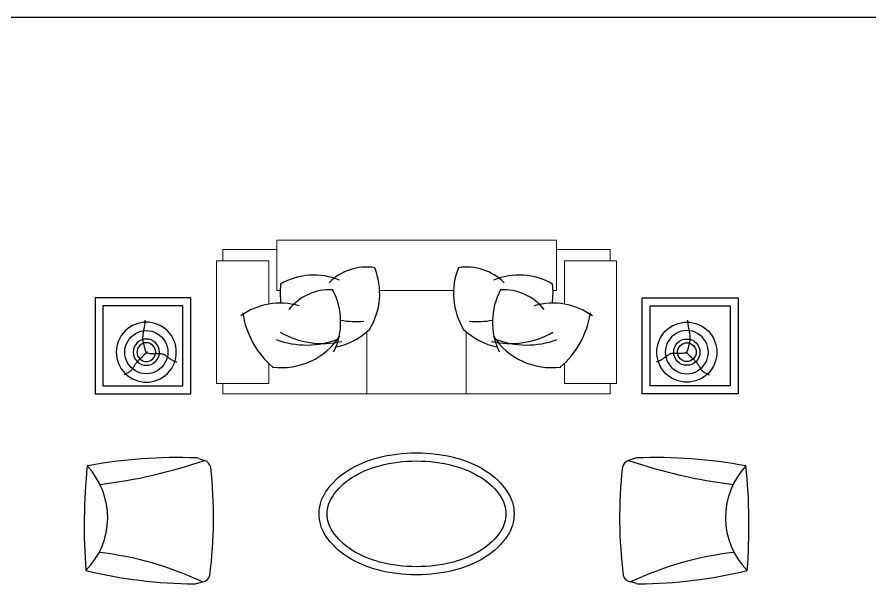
# Model space of a CAD drawing. Header units: millimetres. Extents: x -30782 to 40110, y 35885 to 73818.
# Drawn here: x 17106 to 22438, y 55255 to 58796 of the extents above; entities that cross this region are included whole.
import ezdxf

# ---------------------------------------------------------------- set-up
doc = ezdxf.new("R2010")
doc.units = ezdxf.units.MM
doc.set_wipeout_variables(frame=1)
doc.layers.add('www.cad-blocks.net', color=7, linetype='Continuous')

# ---------------------------------------------------------------- blocks, each defined once
blk = doc.blocks.new('A$C124B5BAD')
at = {"linetype": 'ByBlock'}
for p, q in [((702.3, 2145.3), (739.6, 2134.7)), ((3452.9, 2145.3), (3415.7, 2134.7)), ((715.5, 1363.7), (752.2, 1376.1)), ((3439.8, 1363.7), (3403.1, 1376.1))]:
    blk.add_line(p, q, dxfattribs=at)
for points in [[(1468, 1709.9, -0.147373), (1508.8, 1845.2, -0.107136), (1646.6, 1979.3, -0.076468), (1834, 2059.9, -0.063415), (2077.6, 2090.9, -0.063415), (2321.3, 2059.9, -0.076468), (2508.7, 1979.3, -0.107136), (2646.5, 1845.2, -0.147373), (2687.2, 1709.9, -0.147373), (2646.5, 1574.7, -0.107136), (2508.7, 1440.5, -0.076468), (2321.3, 1359.9, -0.063415), (2077.6, 1328.9, -0.063415), (1834, 1359.9, -0.076468), (1646.6, 1440.5, -0.107136), (1508.8, 1574.7, -0.147373)], [(1518.8, 1709.9, -0.147373), (1551.1, 1817.1, -0.107136), (1673.5, 1936.3, -0.076468), (1846.8, 2010.7, -0.063415), (2077.6, 2040.1, -0.063415), (2308.5, 2010.7, -0.076468), (2481.8, 1936.3, -0.107136), (2604.2, 1817.1, -0.147373), (2636.4, 1709.9, -0.147373), (2604.2, 1602.8, -0.107136), (2481.8, 1483.6, -0.076468), (2308.5, 1409.1, -0.063415), (2077.6, 1379.7, -0.063415), (1846.8, 1409.1, -0.076468), (1673.5, 1483.6, -0.107136), (1551.1, 1602.8, -0.147373)]]:
    blk.add_lwpolyline(points, format="xyb", close=True, dxfattribs=at)
for centre, radius, start, end in [((720.1, -903.7), 3051.5, 90.5802, 103.4485), ((689.9, 2112.1), 35.5, 69.4125, 91.0474), ((735.1, 2083.9), 51, 10.7117, 84.8844), ((3420.2, 2083.9), 51, 95.1156, 169.2883), ((3465.4, 2112.1), 35.5, 88.9526, 110.5875), ((3435.2, -903.7), 3051.5, 76.5515, 89.4198), ((-2127.2, 1722.7), 2935.8, 0.7067, 7.2524), ((6282.4, 1722.7), 2935.8, 172.7476, 179.2933), ((-2123.6, 1737.2), 2932.2, 353.7748, 0.4254), ((6278.9, 1737.2), 2932.2, 179.5746, 186.2252), ((-283, -1637.7), 3186.6, 71.0432, 83.1228), ((4438.3, -1637.7), 3186.6, 96.8772, 108.9568), ((581.3, 4409.7), 3051.5, 259.3696, 272.2753), ((734.7, 1431.2), 57.8, 287.6115, 348.0706), ((3420.6, 1431.2), 57.8, 191.9294, 252.3885), ((3573.9, 4409.7), 3051.5, 267.7247, 280.6304), ((701.4, 1396.2), 35.5, 271.808, 293.443), ((3453.9, 1396.2), 35.5, 246.557, 268.192)]:
    blk.add_arc(centre, radius, start, end, dxfattribs=at)
for centre, radius, start, end in [((-149.9, 4030.8), 2094.4, 276.6734, 295.1336), ((4305.2, 4030.8), 2094.4, 244.8664, 263.3266), ((3706.3, 1782.5), 3706.6, 175.6427, 185.7585), ((-322.9, 1733.2), 469.7, 316.6163, 44.7849), ((4478.2, 1733.2), 469.7, 135.2151, 223.3837), ((449, 1782.5), 3706.6, 354.2415, 4.3573)]:
    blk.add_arc(centre, radius, start, end)
for points in [[(667.3, 960.7), (667.3, 360.7), (67.3, 360.7), (67.3, 960.7)], [(2077.6, 960.7), (867.3, 960.7), (867.3, 896.4), (827.6, 896.4), (827.6, 128.8), (867.3, 128.8), (867.3, 58.6), (1203.3, 58.6), (1203.3, 0), (2077.6, 0), (2951.9, 0), (2951.9, 58.6), (3288, 58.6), (3288, 128.8), (3327.6, 128.8), (3327.6, 896.4), (3288, 896.4), (3288, 960.7)], [(3488, 960.7), (3488, 360.7), (4088, 360.7), (4088, 960.7)]]:
    blk.add_wipeout(points)
at = {"lineweight": 0}
for p, q in [((867.3, 960.7), (867.3, 896.4)), ((867.3, 960.7), (2077.6, 960.7)), ((1767.3, 572.4), (1767.3, 960.7)), ((3288, 960.7), (2077.6, 960.7)), ((2388, 572.4), (2388, 960.7)), ((3288, 960.7), (3288, 896.4)), ((1767.3, 572.4), (1767.3, 940)), ((2388, 572.4), (2388, 940)), ((827.6, 512.6), (827.6, 896.4)), ((827.6, 896.4), (1153.8, 896.4)), ((1153.8, 896.4), (1153.8, 770)), ((3001.5, 896.4), (3001.5, 770)), ((3327.6, 896.4), (3001.5, 896.4)), ((3327.6, 512.6), (3327.6, 896.4)), ((827.6, 128.8), (827.6, 512.6)), ((3327.6, 128.8), (3327.6, 512.6)), ((1153.8, 399.9), (1153.8, 128.8)), ((3001.5, 399.9), (3001.5, 128.8)), ((1203.3, 315.3), (1203.3, 0)), ((1224.8, 315.3), (1203.3, 315.3)), ((2077.6, 315.3), (1846.7, 315.3)), ((2077.6, 315.3), (2308.6, 315.3)), ((2930.5, 315.3), (2951.9, 315.3)), ((2951.9, 315.3), (2951.9, 0)), ((1153.8, 128.8), (827.6, 128.8)), ((867.3, 128.8), (867.3, 58.6)), ((3001.5, 128.8), (3327.6, 128.8)), ((3288, 128.8), (3288, 58.6)), ((867.3, 58.6), (1203.3, 58.6)), ((3288, 58.6), (2951.9, 58.6)), ((1203.3, 0), (2077.6, 0)), ((2951.9, 0), (2077.6, 0))]:
    blk.add_line(p, q, dxfattribs=at)
for points in [[(667.3, 960.7), (667.3, 360.7), (67.3, 360.7), (67.3, 960.7)], [(3488, 960.7), (3488, 360.7), (4088, 360.7), (4088, 960.7)], [(617.3, 910.7), (617.3, 410.7), (117.3, 410.7), (117.3, 910.7)], [(3538, 910.7), (3538, 410.7), (4038, 410.7), (4038, 910.7)]]:
    blk.add_lwpolyline(points, close=True)
at = {"linetype": 'ByBlock'}
for points in [[(394.6, 698.2), (387.8, 704.1), (382, 709.3), (377, 714.1), (372.6, 718.4), (368.8, 722.3), (365.4, 725.9), (362.3, 729.2), (359.3, 732.3), (356.4, 735.2), (353.5, 738.1), (350.7, 740.8), (347.9, 743.4), (345.3, 745.9), (342.6, 748.4), (340.1, 750.8), (337.6, 753.2), (335.3, 755.6), (333, 758.1), (330.8, 760.5), (328.6, 763), (326.5, 765.5), (324.5, 768), (322.5, 770.6), (320.5, 773.3), (318.6, 776), (316.7, 778.8), (314.8, 781.7), (312.9, 784.6), (311.1, 787.5), (309.2, 790.5), (307.5, 793.5), (305.7, 796.6), (303.9, 799.6), (302.1, 802.7), (300.2, 805.8), (298.1, 808.8), (295.8, 811.8), (293.2, 814.8), (290.2, 817.6), (286.9, 820.3), (283, 823), (278.7, 825.6), (274.1, 828.1), (269.1, 830.6), (264, 833.1), (258.6, 835.7), (253.2, 838.4), (247.7, 841.2)], [(394.6, 698.2), (387.8, 704.1), (382, 709.3), (377, 714.1), (372.6, 718.4), (368.8, 722.3), (365.4, 725.9), (362.3, 729.2), (359.3, 732.3), (356.4, 735.2), (353.5, 738.1), (350.7, 740.8), (347.9, 743.4), (345.3, 745.9), (342.6, 748.4), (340.1, 750.8), (337.6, 753.2), (335.3, 755.6), (333, 758.1), (330.8, 760.5), (328.6, 763), (326.5, 765.5), (324.5, 768), (322.5, 770.6), (320.5, 773.3), (318.6, 776), (316.7, 778.8), (314.8, 781.7), (312.9, 784.6), (311.1, 787.5), (309.2, 790.5), (307.5, 793.5), (305.7, 796.6), (303.9, 799.6), (302.1, 802.7), (300.2, 805.8), (298.1, 808.8), (295.8, 811.8), (293.2, 814.8), (290.2, 817.6), (286.9, 820.3), (283, 823), (278.7, 825.6), (274.1, 828.1), (269.1, 830.6), (264, 833.1), (258.6, 835.7), (253.2, 838.4), (247.7, 841.2)], [(3760.7, 698.2), (3767.4, 704.1), (3773.3, 709.3), (3778.3, 714.1), (3782.7, 718.4), (3786.5, 722.3), (3789.9, 725.9), (3793, 729.2), (3796, 732.3), (3798.9, 735.2), (3801.8, 738.1), (3804.6, 740.8), (3807.3, 743.4), (3810, 745.9), (3812.7, 748.4), (3815.2, 750.8), (3817.7, 753.2), (3820, 755.6), (3822.3, 758.1), (3824.5, 760.5), (3826.7, 763), (3828.8, 765.5), (3830.8, 768), (3832.8, 770.6), (3834.8, 773.3), (3836.7, 776), (3838.6, 778.8), (3840.5, 781.7), (3842.4, 784.6), (3844.2, 787.5), (3846, 790.5), (3847.8, 793.5), (3849.6, 796.6), (3851.4, 799.6), (3853.2, 802.7), (3855.1, 805.8), (3857.2, 808.8), (3859.5, 811.8), (3862.1, 814.8), (3865, 817.6), (3868.4, 820.3), (3872.3, 823), (3876.6, 825.6), (3881.2, 828.1), (3886.1, 830.6), (3891.3, 833.1), (3896.7, 835.7), (3902.1, 838.4), (3907.6, 841.2)], [(3760.7, 698.2), (3767.4, 704.1), (3773.3, 709.3), (3778.3, 714.1), (3782.7, 718.4), (3786.5, 722.3), (3789.9, 725.9), (3793, 729.2), (3796, 732.3), (3798.9, 735.2), (3801.8, 738.1), (3804.6, 740.8), (3807.3, 743.4), (3810, 745.9), (3812.7, 748.4), (3815.2, 750.8), (3817.7, 753.2), (3820, 755.6), (3822.3, 758.1), (3824.5, 760.5), (3826.7, 763), (3828.8, 765.5), (3830.8, 768), (3832.8, 770.6), (3834.8, 773.3), (3836.7, 776), (3838.6, 778.8), (3840.5, 781.7), (3842.4, 784.6), (3844.2, 787.5), (3846, 790.5), (3847.8, 793.5), (3849.6, 796.6), (3851.4, 799.6), (3853.2, 802.7), (3855.1, 805.8), (3857.2, 808.8), (3859.5, 811.8), (3862.1, 814.8), (3865, 817.6), (3868.4, 820.3), (3872.3, 823), (3876.6, 825.6), (3881.2, 828.1), (3886.1, 830.6), (3891.3, 833.1), (3896.7, 835.7), (3902.1, 838.4), (3907.6, 841.2)], [(385.7, 701.2), (395.3, 704.1), (404, 706.2), (412, 707.7), (419.4, 708.5), (426.1, 709), (432.3, 709), (438.1, 708.8), (443.5, 708.5), (448.6, 708.2), (453.5, 707.9), (458.1, 707.6), (462.4, 707.4), (466.6, 707.3), (470.6, 707.4), (474.4, 707.6), (478.1, 707.9), (481.6, 708.5), (485.1, 709.3), (488.4, 710.2), (491.7, 711.3), (494.8, 712.6), (497.8, 714), (500.8, 715.5), (503.6, 717.1), (506.3, 718.8), (509, 720.6), (511.6, 722.5), (514.2, 724.4), (516.7, 726.3), (519.2, 728.3), (521.7, 730.2), (524.2, 732.2), (526.7, 734.2), (529.3, 736.1), (531.9, 738), (534.7, 739.9), (537.5, 741.9), (540.6, 743.8), (543.8, 745.8), (547.2, 747.8), (550.8, 749.9), (554.6, 751.9), (558.6, 753.9), (562.6, 755.7), (566.6, 757.3), (570.5, 758.7), (574.3, 759.7), (578, 760.3)], [(385.7, 701.2), (395.3, 704.1), (404, 706.2), (412, 707.7), (419.4, 708.5), (426.1, 709), (432.3, 709), (438.1, 708.8), (443.5, 708.5), (448.6, 708.2), (453.5, 707.9), (458.1, 707.6), (462.4, 707.4), (466.6, 707.3), (470.6, 707.4), (474.4, 707.6), (478.1, 707.9), (481.6, 708.5), (485.1, 709.3), (488.4, 710.2), (491.7, 711.3), (494.8, 712.6), (497.8, 714), (500.8, 715.5), (503.6, 717.1), (506.3, 718.8), (509, 720.6), (511.6, 722.5), (514.2, 724.4), (516.7, 726.3), (519.2, 728.3), (521.7, 730.2), (524.2, 732.2), (526.7, 734.2), (529.3, 736.1), (531.9, 738), (534.7, 739.9), (537.5, 741.9), (540.6, 743.8), (543.8, 745.8), (547.2, 747.8), (550.8, 749.9), (554.6, 751.9), (558.6, 753.9), (562.6, 755.7), (566.6, 757.3), (570.5, 758.7), (574.3, 759.7), (578, 760.3)], [(3769.6, 701.2), (3760, 704.1), (3751.3, 706.2), (3743.2, 707.7), (3735.9, 708.5), (3729.2, 709), (3723, 709), (3717.2, 708.8), (3711.8, 708.5), (3706.7, 708.2), (3701.8, 707.9), (3697.2, 707.6), (3692.9, 707.4), (3688.7, 707.3), (3684.7, 707.4), (3680.9, 707.6), (3677.2, 707.9), (3673.6, 708.5), (3670.2, 709.3), (3666.9, 710.2), (3663.6, 711.3), (3660.5, 712.6), (3657.5, 714), (3654.5, 715.5), (3651.7, 717.1), (3649, 718.8), (3646.3, 720.6), (3643.7, 722.5), (3641.1, 724.4), (3638.6, 726.3), (3636.1, 728.3), (3633.6, 730.2), (3631.1, 732.2), (3628.6, 734.2), (3626, 736.1), (3623.4, 738), (3620.6, 739.9), (3617.8, 741.9), (3614.7, 743.8), (3611.5, 745.8), (3608.1, 747.8), (3604.5, 749.9), (3600.6, 751.9), (3596.7, 753.9), (3592.7, 755.7), (3588.7, 757.3), (3584.8, 758.7), (3581, 759.7), (3577.3, 760.3)], [(3769.6, 701.2), (3760, 704.1), (3751.3, 706.2), (3743.2, 707.7), (3735.9, 708.5), (3729.2, 709), (3723, 709), (3717.2, 708.8), (3711.8, 708.5), (3706.7, 708.2), (3701.8, 707.9), (3697.2, 707.6), (3692.9, 707.4), (3688.7, 707.3), (3684.7, 707.4), (3680.9, 707.6), (3677.2, 707.9), (3673.6, 708.5), (3670.2, 709.3), (3666.9, 710.2), (3663.6, 711.3), (3660.5, 712.6), (3657.5, 714), (3654.5, 715.5), (3651.7, 717.1), (3649, 718.8), (3646.3, 720.6), (3643.7, 722.5), (3641.1, 724.4), (3638.6, 726.3), (3636.1, 728.3), (3633.6, 730.2), (3631.1, 732.2), (3628.6, 734.2), (3626, 736.1), (3623.4, 738), (3620.6, 739.9), (3617.8, 741.9), (3614.7, 743.8), (3611.5, 745.8), (3608.1, 747.8), (3604.5, 749.9), (3600.6, 751.9), (3596.7, 753.9), (3592.7, 755.7), (3588.7, 757.3), (3584.8, 758.7), (3581, 759.7), (3577.3, 760.3)], [(389.2, 709.1), (386.2, 700.3), (383.7, 692.5), (381.6, 685.4), (379.8, 679), (378.3, 673.2), (377, 667.9), (375.8, 663), (374.7, 658.5), (373.7, 654.2), (372.7, 650.1), (371.7, 646.2), (370.8, 642.4), (369.9, 638.7), (369.2, 635.1), (368.5, 631.5), (368, 627.9), (367.6, 624.3), (367.3, 620.6), (367.1, 616.9), (367.1, 613.1), (367.1, 609.3), (367.3, 605.4), (367.5, 601.5), (367.8, 597.5), (368.2, 593.5), (368.7, 589.4), (369.3, 585.1), (369.9, 580.7), (370.7, 576.2), (371.5, 571.5), (372.4, 566.5), (373.4, 561.2), (374.5, 555.7), (375.6, 549.8), (376.8, 543.3), (377.9, 536.4), (379, 528.7), (380, 520.3), (380.9, 511), (381.7, 500.8)], [(389.2, 709.1), (386.2, 700.3), (383.7, 692.5), (381.6, 685.4), (379.8, 679), (378.3, 673.2), (377, 667.9), (375.8, 663), (374.7, 658.5), (373.7, 654.2), (372.7, 650.1), (371.7, 646.2), (370.8, 642.4), (369.9, 638.7), (369.2, 635.1), (368.5, 631.5), (368, 627.9), (367.6, 624.3), (367.3, 620.6), (367.1, 616.9), (367.1, 613.1), (367.1, 609.3), (367.3, 605.4), (367.5, 601.5), (367.8, 597.5), (368.2, 593.5), (368.7, 589.4), (369.3, 585.1), (369.9, 580.7), (370.7, 576.2), (371.5, 571.5), (372.4, 566.5), (373.4, 561.2), (374.5, 555.7), (375.6, 549.8), (376.8, 543.3), (377.9, 536.4), (379, 528.7), (380, 520.3), (380.9, 511), (381.7, 500.8)], [(3766.1, 709.1), (3769.1, 700.3), (3771.6, 692.5), (3773.7, 685.4), (3775.4, 679), (3777, 673.2), (3778.3, 667.9), (3779.4, 663), (3780.5, 658.5), (3781.6, 654.2), (3782.6, 650.1), (3783.6, 646.2), (3784.5, 642.4), (3785.3, 638.7), (3786.1, 635.1), (3786.7, 631.5), (3787.3, 627.9), (3787.7, 624.3), (3788, 620.6), (3788.2, 616.9), (3788.2, 613.1), (3788.2, 609.3), (3788, 605.4), (3787.8, 601.5), (3787.5, 597.5), (3787.1, 593.5), (3786.6, 589.4), (3786, 585.1), (3785.3, 580.7), (3784.6, 576.2), (3783.8, 571.5), (3782.9, 566.5), (3781.9, 561.2), (3780.8, 555.7), (3779.7, 549.8), (3778.5, 543.3), (3777.4, 536.4), (3776.3, 528.7), (3775.3, 520.3), (3774.3, 511), (3773.6, 500.8)], [(3766.1, 709.1), (3769.1, 700.3), (3771.6, 692.5), (3773.7, 685.4), (3775.4, 679), (3777, 673.2), (3778.3, 667.9), (3779.4, 663), (3780.5, 658.5), (3781.6, 654.2), (3782.6, 650.1), (3783.6, 646.2), (3784.5, 642.4), (3785.3, 638.7), (3786.1, 635.1), (3786.7, 631.5), (3787.3, 627.9), (3787.7, 624.3), (3788, 620.6), (3788.2, 616.9), (3788.2, 613.1), (3788.2, 609.3), (3788, 605.4), (3787.8, 601.5), (3787.5, 597.5), (3787.1, 593.5), (3786.6, 589.4), (3786, 585.1), (3785.3, 580.7), (3784.6, 576.2), (3783.8, 571.5), (3782.9, 566.5), (3781.9, 561.2), (3780.8, 555.7), (3779.7, 549.8), (3778.5, 543.3), (3777.4, 536.4), (3776.3, 528.7), (3775.3, 520.3), (3774.3, 511), (3773.6, 500.8)]]:
    blk.add_lwpolyline(points, dxfattribs=at)
for centre, radius, start, end in [((1529.9, 377.1), 543.9, 130.0811, 171.9511), ((1232.6, 359.9), 436.6, 32.9981, 97.4172), ((2922.7, 359.9), 436.6, 82.5828, 147.0019), ((2625.4, 377.1), 543.9, 8.0489, 49.9189), ((1174.2, 512), 429, 332.0045, 25.5491), ((2981.1, 512), 429, 154.4509, 207.9955), ((1388.9, 111.4), 543.9, 68.5301, 110.4001), ((1492, 101.8), 543.9, 77.4988, 119.3688), ((1483.6, 240.5), 436.6, 46.5927, 78.0473), ((2671.6, 240.5), 436.6, 101.9527, 133.4073), ((2663.3, 101.8), 543.9, 60.6312, 102.5012), ((2766.4, 111.4), 543.9, 69.5999, 111.4699), ((1418, 333.1), 429, 338.0045, 31.5491), ((2737.2, 333.1), 429, 148.4509, 201.9955), ((1701.8, -34.8), 543.9, 85.0934, 100.4515), ((2453.5, -34.8), 543.9, 79.5485, 94.9066), ((1224, 812.6), 418.6, 234.0561, 286.4945), ((1535.4, 636.4), 326.3, 218.3394, 273.2262), ((2619.9, 636.4), 326.3, 266.7738, 321.6606), ((2931.2, 812.6), 418.6, 253.5055, 305.9439), ((1768.6, 327.1), 543.9, 172.9349, 185.5458), ((2386.7, 327.1), 543.9, 354.4542, 7.0651), ((1436.2, 637.2), 418.6, 240.0561, 292.4945), ((2719.1, 637.2), 418.6, 247.5055, 299.9439), ((1764.3, 494.6), 326.3, 224.3394, 279.2262), ((2391, 494.6), 326.3, 260.7738, 315.6606)]:
    blk.add_arc(centre, radius, start, end)
blk.add_ellipse((388.1, 699.9), major_axis=(132.6, 132.6), ratio=1, dxfattribs=at)
at = {"linetype": 'ByBlock', "extrusion": (0, 0, -1)}
blk.add_ellipse((3767.2, 699.9), major_axis=(-132.6, 132.6), ratio=1, dxfattribs=at)
for start_param, end_param in [(4.712389, 7.853982), (4.712389, 7.853982), (1.570796, 4.712389), (1.570796, 4.712389)]:
    blk.add_ellipse((388.1, 699.9), major_axis=(95.3, 95.3), ratio=1, start_param=start_param, end_param=end_param)
at = {"extrusion": (0, 0, -1)}
for start_param, end_param in [(4.712389, 7.853982), (4.712389, 7.853982), (1.570796, 4.712389), (1.570796, 4.712389)]:
    blk.add_ellipse((3767.2, 699.9), major_axis=(-95.3, 95.3), ratio=1, start_param=start_param, end_param=end_param, dxfattribs=at)
at = {"linetype": 'ByBlock'}
for major_axis in [(-58, 58), (-58, 58), (-41.4, 41.4), (-41.4, 41.4)]:
    blk.add_ellipse((388.1, 699.9), major_axis=major_axis, ratio=1, start_param=-1.570796, end_param=4.712389, dxfattribs=at)
at = {"linetype": 'ByBlock', "extrusion": (0, 0, -1)}
for major_axis in [(58, 58), (58, 58), (41.4, 41.4), (41.4, 41.4)]:
    blk.add_ellipse((3767.2, 699.9), major_axis=major_axis, ratio=1, start_param=-1.570796, end_param=4.712389, dxfattribs=at)
blk = doc.blocks.new('format')
at = {"color": 155, "true_color": 0x546d8e}
blk.add_line((-27052.7, 58795.7), (40110.2, 58795.7), dxfattribs=at)

msp = doc.modelspace()

# ---------------------------------------------------------------- block references
at = {"rotation": 180}
msp.add_blockref('A$C124B5BAD', (21680.9, 57402.4), dxfattribs=at)

# ---------------------------------------------------------------- next in the draw order: block references
at = {"layer": 'www.cad-blocks.net'}
msp.add_blockref('format', (0, 0), dxfattribs=at)

doc.saveas('drawing.dxf')
